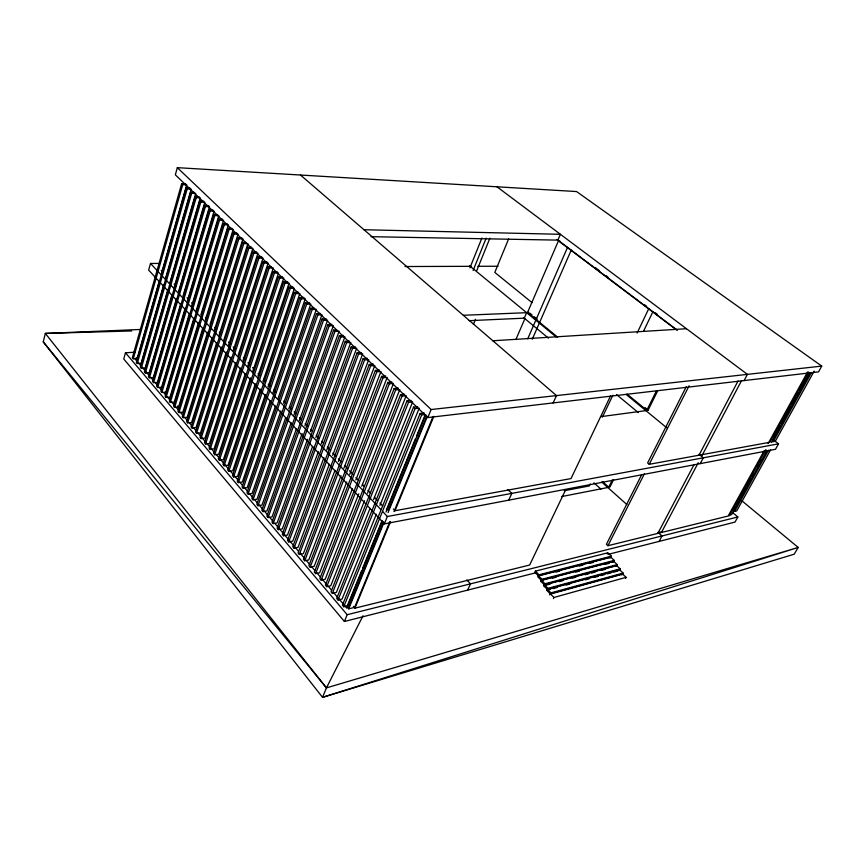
<?xml version="1.0" encoding="UTF-8"?>
<svg xmlns="http://www.w3.org/2000/svg" width="865" height="865" viewBox="0 0 865 865"><rect width="100%" height="100%" fill="white"/><g stroke="black" fill="none" stroke-linecap="round" stroke-linejoin="round"><path stroke-width="1.3" d="M741.997 500.889L798.19 547.448L794.232 554.184L322.537 697.341L43.25 341.87L45.337 333.425L141.125 329.435M134.853 352.239L125.479 352.769L123.738 358.986L344.411 621.481L535.37 572.89M159.928 263.447L150.499 263.457L148.639 270.107L231.171 358.986M177.336 167.659L175.335 174.817L427.818 417.579L818.539 371.874L821.75 366.1L576.555 191.554L177.336 167.659L431.116 409.534L821.75 366.1M185.683 183.834L181.672 183.629L132.356 357.667L133.275 358.759L137.146 358.521L159.344 280.747M133.275 358.759L182.71 184.634L181.672 183.629M161.56 272.972L186.721 184.829L182.71 184.634M190.149 188.127L186.137 187.932L136.335 362.359L137.265 363.462L141.146 363.214L163.755 284.553M137.265 363.462L187.186 188.938L186.137 187.932M165.615 278.108L191.197 189.132L187.186 188.938M194.647 192.452L190.635 192.268L140.346 367.084L141.287 368.198L145.169 367.939L167.626 290.391M141.287 368.198L191.684 193.284L190.635 192.268M169.875 282.639L195.706 193.457L191.684 193.284M199.188 196.809L195.166 196.636L144.39 371.853L145.342 372.966L149.223 372.707L171.908 294.987M145.342 372.966L196.225 197.663L195.166 196.636M174.168 287.212L200.248 197.826L196.225 197.663M203.762 201.199L199.739 201.048L148.466 376.653L149.429 377.778L153.31 377.508L176.428 298.89M149.429 377.778L200.81 202.075L199.739 201.048M178.698 291.159L204.832 202.237L200.81 202.075M183.066 295.798L209.46 206.681L208.379 205.632L204.345 205.492L152.575 381.497L153.537 382.633L157.441 382.341L180.774 303.55M153.537 382.633L205.427 206.53L204.345 205.492M213.028 210.108L208.995 209.968L156.716 386.374L157.69 387.52L161.593 387.217L185.153 308.243M157.69 387.52L210.087 211.017L208.995 209.968M187.467 300.479L214.12 211.157L210.087 211.017M217.721 214.617L213.687 214.488L160.89 391.294L161.874 392.45L165.777 392.126L189.392 313.562M161.874 392.45L214.779 215.547L213.687 214.488M191.716 305.832L218.823 215.677L214.779 215.547M222.456 219.159L218.413 219.05L165.096 396.257L166.091 397.413L169.994 397.078L193.847 318.331M166.091 397.413L219.515 220.121L218.413 219.05M196.193 310.589L223.559 220.229L219.515 220.121M227.225 223.743L223.181 223.646L169.335 401.252L170.329 402.42L174.243 402.074L198.55 322.44M170.329 402.42L224.294 224.727L223.181 223.646M200.907 314.73L228.349 224.824L224.294 224.727M232.036 228.371L227.982 228.284L173.616 406.28L174.611 407.469L178.536 407.101L202.68 328.581M174.611 407.469L229.117 229.366L227.982 228.284M205.459 319.563L233.172 229.452L229.117 229.366M236.891 233.031L232.836 232.955L177.92 411.362L178.936 412.551L182.861 412.173L207.643 332.182M178.936 412.551L233.972 234.047L232.836 232.955M210.044 324.44L238.037 234.123L233.972 234.047M241.789 237.734L237.724 237.67L182.266 416.476L183.283 417.676L187.208 417.287L212.066 337.696M183.283 417.676L238.881 238.772L237.724 237.67M214.477 329.987L242.935 238.837L238.881 238.772M245.714 242.47L242.665 242.427L186.645 421.633L187.673 422.844L191.597 422.444L216.704 342.67M187.673 422.844L243.822 243.541L242.665 242.427M219.137 334.95L247.887 243.595L243.822 243.541M251.715 247.26L247.639 247.228L191.057 426.834L192.095 428.056L196.031 427.634L221.613 346.973M192.095 428.056L248.806 248.352L247.639 247.228M223.646 340.572L252.883 248.385L248.806 248.352M256.732 252.093L252.656 252.061L195.501 432.078L196.55 433.311L200.496 432.878L226.327 352.033M196.55 433.311L253.834 253.196L252.656 252.061M228.382 345.622L257.911 253.229L253.834 253.196M261.803 256.959L257.727 256.948L199.988 437.366L201.037 438.609L204.994 438.155L231.096 357.137M201.037 438.609L258.916 258.094L257.727 256.948M233.161 350.703L262.992 258.105L258.916 258.094M266.917 261.879L262.83 261.868L204.508 442.696L205.578 443.94L209.525 443.486L235.702 362.857M205.578 443.94L264.03 263.025L262.83 261.868M238.199 355.169L268.118 263.025L264.03 263.025M271.048 266.831L267.988 266.842L209.071 448.07L210.141 449.324L214.098 448.849L240.546 368.036M210.141 449.324L269.199 268.009L267.988 266.842M243.065 360.348L273.286 267.988L269.199 268.009M277.276 271.826L273.189 271.859L213.666 453.487L214.747 454.752L218.715 454.266L245.238 373.842M214.747 454.752L274.41 273.026L273.189 271.859M247.758 366.187L278.498 273.005L274.41 273.026M282.531 276.876L278.433 276.908L218.304 458.947L219.396 460.234L223.365 459.715L250.58 377.843M219.396 460.234L279.665 278.098L278.433 276.908M252.71 371.442L283.763 278.054L279.665 278.098M287.829 281.958L283.731 282.012L222.975 464.451L224.078 465.748L228.046 465.219L255.359 383.736M224.078 465.748L284.974 283.212L283.731 282.012M257.921 376.102L289.072 283.158M293.17 287.094L289.072 287.169L227.69 470.009L228.803 471.317L232.772 470.765L260.365 389.109M228.803 471.317L290.326 288.369L289.072 287.169M262.949 381.443L294.424 288.305M298.566 292.273L294.457 292.359L232.447 475.609L233.561 476.929L237.54 476.366L265.414 394.516M233.561 476.929L295.722 293.581L294.457 292.359M268.031 386.85L299.831 293.495L295.722 293.581M304.004 297.506L299.896 297.603L237.237 481.264L238.362 482.584L242.351 482.01L270.323 400.549M238.362 482.584L301.171 298.836L299.896 297.603M272.94 392.915L305.28 298.728L301.171 298.836M309.497 302.782L305.388 302.901L242.07 486.952L243.206 488.293L247.195 487.698L275.459 406.063M243.206 488.293L306.675 304.134L305.388 302.901M278.108 398.408L310.784 304.015M314.017 308.135L310.924 308.232L246.947 492.704L248.093 494.045L252.083 493.439L280.887 410.918M248.093 494.045L312.222 309.486L310.924 308.232M283.547 403.295L316.341 309.356L312.222 309.486M320.634 313.476L316.514 313.627L251.866 498.5L253.023 499.851L257.013 499.224L285.677 417.795M253.023 499.851L317.833 314.892L316.514 313.627M288.813 408.886L321.942 314.741L317.833 314.892M326.278 318.904L322.158 319.066L256.829 504.338L257.986 505.711L261.987 505.063L291.202 422.747M257.986 505.711L323.478 320.342L322.158 319.066M293.895 415.146L327.608 320.169L323.478 320.342M331.976 324.375L327.857 324.559L261.825 510.231L263.003 511.615L267.004 510.945L296.522 428.456M263.003 511.615L329.187 325.846L327.857 324.559M299.247 420.844L333.317 325.662L329.187 325.846M336.69 329.943L333.598 330.095L266.874 516.178L268.063 517.573L272.064 516.892L302.155 433.516M268.063 517.573L334.95 331.392L333.598 330.095M304.891 425.937L339.08 331.198L334.95 331.392M343.535 335.469L339.404 335.685L271.967 522.179L273.156 523.585L277.168 522.882L307.572 439.323M273.156 523.585L340.767 337.004L339.404 335.685M310.34 431.732L344.897 336.777L340.767 337.004M349.384 341.102L345.254 341.329L277.103 528.223L278.303 529.65L282.314 528.915L312.579 446.459M278.303 529.65L346.638 342.659L345.254 341.329M315.844 437.571L350.768 342.421L346.638 342.659M355.299 346.779L351.168 347.027L282.282 534.332L283.493 535.759L287.515 535.013L318.363 451.671M283.493 535.759L352.563 348.368L355.656 348.184M321.164 444.091L356.694 348.119M361.278 352.52L357.137 352.79L287.504 540.484L288.726 541.933L292.748 541.166L323.932 457.639M288.726 541.933L358.543 354.131L361.646 353.936M326.765 450.049L362.673 353.861M367.301 358.305L363.159 358.597L292.77 546.702L294.014 548.161L298.036 547.372L329.349 464.224M294.014 548.161L364.576 359.959L368.717 359.667L332.668 455.412M373.388 364.154L369.247 364.457L298.09 552.962L299.344 554.433L303.366 553.632L335.014 470.311M299.344 554.433L370.674 365.841L374.815 365.527L338.377 461.467M379.53 370.058L375.388 370.382L303.464 559.287L304.718 560.769L308.751 559.947L341.005 475.75M304.718 560.769L376.837 371.766L379.94 371.528M343.902 468.203L380.968 371.442M385.736 376.016L381.595 376.361L308.87 565.667L310.146 567.17L314.179 566.316L346.789 481.935M310.146 567.17L383.044 377.767L386.158 377.497M349.709 474.388L387.185 377.41M391.996 382.027L387.855 382.395L314.341 572.111L315.617 573.614L319.65 572.749L352.401 488.747M315.617 573.614L389.326 383.811L393.467 383.444L355.829 479.978M398.322 388.104L394.18 388.493L319.845 578.599L321.142 580.123L325.186 579.236L358.791 493.807M321.142 580.123L395.662 389.92L398.765 389.628M361.754 486.271L399.803 389.531M404.712 394.245L400.56 394.645L325.413 585.162L326.721 586.697L330.754 585.778L364.511 500.738M326.721 586.697L402.063 396.094L405.166 395.792M367.495 493.234L406.204 395.683M411.156 400.441L407.015 400.863L331.025 591.768L332.344 593.325L336.388 592.384L370.015 508.415M332.344 593.325L408.529 402.322L412.67 401.901L373.529 499.646M417.676 406.701L413.524 407.145L336.69 598.45L338.02 600.018L342.064 599.056L376.351 514.21M469.911 267.89L481.913 238.005M338.02 600.018L415.059 408.615L419.201 408.172L379.876 505.484M473.101 270.518L486.184 238.091M476.81 270.496L489.904 238.167M424.25 413.016L420.109 413.492L342.41 605.186L343.751 606.765L347.795 605.781L382.46 520.762M343.751 606.765L421.655 414.973L424.758 414.616M333.414 592.352L346.53 607.781L361.7 570.565M362.716 568.078L381.433 522.168M415.373 438.89L386.396 509.982L388.569 509.582L426.715 416.195M416.389 436.403L425.029 415.2M386.028 512.015L425.796 414.497M383.595 521.757L348.682 607.262L346.53 607.781M347.049 606.862L348.725 608.841L383.963 522.633M388.05 512.642L427.364 416.433M344.411 621.481L347.179 614.701L737.867 516.967L732.698 512.621M384.33 523.887L387.347 516.513L778.522 443.842L775.505 449.27L384.33 523.887L367.82 506.111M427.818 417.579L431.116 409.534M389.899 521.519L354.596 607.392L348.725 608.841M393.986 511.561L432.857 416.984M353.407 606.365L354.942 608.16L390.537 521.627M393.37 508.966L395.024 510.718L433.852 416.314M473.469 324.224L475.512 319.261M508.609 238.924L494.812 272.421L532.051 302.642M363.041 615.729L326.44 687.902L322.537 697.341L798.19 547.448L326.44 687.902L43.25 341.87M515.843 339.642L524.85 318.763M557.633 337.123L527.564 312.438L558.444 240.805L559.785 240.838M527.726 338.799L567.527 247.401M532.278 339.231L571.214 250.18M467.63 590.125L470.495 583.853L466.776 579.939M508.728 500.165L511.821 493.396L507.917 489.666M553.146 402.917L556.487 395.586L300.501 175.033M637.137 333.025L648.761 308.664M565.699 489.677L529.65 565.029L354.942 608.16M610.528 395.965L571.008 478.583L395.024 510.718M602.418 417.049L612.863 395.262M643.592 331.122L652.87 311.768M611.35 556.206L539.025 574.782L538.473 575.928L610.798 557.298L611.35 556.206L607.749 552.832L535.381 571.138L534.83 572.295L541.998 579.28L614.28 560.401L610.658 557.006L538.333 575.625L537.781 576.771L541.436 580.426L613.718 561.493L614.28 560.401M620.162 568.846L619.6 569.938L547.404 589.476L543.717 585.789L544.28 584.632L616.518 565.418L620.162 568.846L547.967 588.33L540.744 581.269L541.295 580.123L613.588 561.201L617.221 564.618L616.648 565.71L544.409 584.945L544.982 583.788L617.221 564.618M541.436 580.426L541.998 579.28M590.265 483.968L589.303 485.935L564.24 490.747M549.697 594.871L550.27 593.725L622.422 573.884L626.087 577.344L553.989 597.455L546.702 590.319L547.264 589.173L619.459 569.646L623.124 573.084L622.551 574.176L550.41 594.039L550.973 592.882L623.124 573.084M547.404 589.476L547.967 588.33M553.416 598.602L553.989 597.455M602.721 481.783L608.722 487.146L612.258 479.999M627.103 394.137L646.804 410.313L656.384 390.991M613.642 479.621L610.041 486.887L608.722 487.146M646.804 410.313L648.123 410.14L657.692 390.839M641.657 474.723L606.408 544.301L607.911 545.707L729.368 515.724L765.806 449.735M686.205 386.817L647.636 462.926L649.237 464.3L769.926 442.264L808.721 372.026M607.911 545.707L644.468 473.696M649.237 464.3L689.113 385.768M607.198 553.924L607.749 552.832M610.106 558.098L610.658 557.006M613.026 562.293L613.588 561.201M615.956 566.51L616.518 565.418M618.897 570.738L619.459 569.646M621.849 574.976L622.422 573.884M625.514 578.436L626.087 577.344M694.076 464.559L658.276 532.602L661.855 531.726L698.26 462.699M699.104 455.012L738.04 381M702.023 455.563L741.565 380.589M659.141 541.393L662.017 535.943L657.984 532.343M700.228 463.629L703.299 457.812L699.125 454.385M744.116 380.578L747.403 374.361L496.953 186.786M764.184 450.676L728.535 515.302L731.671 514.534L766.931 450.752M768.077 443.626L807.618 371.95M733.985 509.171L735.293 506.814M736.591 504.468L737.888 502.111M739.186 499.765L740.494 497.407M741.792 495.061L745.695 488.001M746.992 485.643L750.896 478.583M752.193 476.237L753.491 473.879M757.394 466.819L758.692 464.473M759.989 462.115L761.287 459.769M765.19 452.709L766.487 450.351M773.645 437.409L777.538 430.359M778.846 428.002L780.144 425.645M781.441 423.299L785.344 416.238M786.642 413.892L790.545 406.831M791.843 404.474L795.746 397.413M797.043 395.067L798.341 392.71M799.638 390.364L803.542 383.303M804.839 380.946L808.743 373.885M771.504 442.48L810.029 372.793M733.336 510.35L734.612 511.42L768.477 450.222M773.04 441.983L811.457 372.555M770.574 449.832L736.731 510.901L734.612 511.42M775.137 441.604L814.181 371.139M737.867 516.967L735.023 522.082L608.333 554.324M546.702 590.319L550.572 589.27M553.146 588.578L557.017 587.519M566.034 585.075L569.905 584.026M585.378 579.831L589.249 578.782M594.396 577.377L598.266 576.328M600.851 575.636L604.711 574.587M607.295 573.884L611.166 572.835M613.739 572.133L617.61 571.084M543.717 585.789L550.162 584.07M559.19 581.658L563.061 580.62M572.089 578.209L575.96 577.182M585 574.771L588.86 573.744M591.444 573.052L595.315 572.014M601.759 570.295L605.63 569.267M540.744 581.269L543.317 580.599M552.357 578.22L556.227 577.204M575.593 572.122L579.463 571.105M605.284 564.326L609.155 563.31M555.86 572.1L559.731 571.105M579.107 566.099L582.978 565.105M589.443 563.439L593.314 562.434M561.558 496.586L607.792 487.514M600.515 416.703L645.874 410.637M492.855 340.767L686.453 328.722M469.144 320.677L524.277 318.169L526.634 312.687L463.402 315.282M527.564 312.438L528.915 312.384M306.675 304.134L309.757 304.048M131.685 330.949L45.337 333.425L326.44 687.902M290.326 288.369L293.397 288.315M284.974 283.212L288.045 283.169M404.971 266.528L471.068 266.323M477.815 266.301L498.045 266.236M370.977 236.686L557.882 240.124L560.39 234.307L363.981 229.733M205.427 206.53L209.46 206.681M595.163 267.501L599.456 270.734M605.889 275.578L608.03 277.2M644.479 304.664L646.62 306.286M655.205 312.752L657.346 314.363M557.038 239.486L677.457 330.311M558.444 240.805L676.408 329.803M773.213 439.712L778.522 443.842M529.953 313.238L532.018 314.936M534.094 316.633L537.208 319.185M645.009 407.588L648.123 410.14M469.522 265.76L556.152 336.928M626.076 394.375L666.774 427.807M523.509 317.542L548.464 338.161M616.475 394.516L638.338 412.594M601.618 481.989L626.876 504.555M593.952 482.832L600.97 489.136M351.168 347.027L352.563 348.368M357.137 352.79L358.543 354.131M363.159 358.597L364.576 359.959M369.247 364.457L370.674 365.841M375.388 370.382L376.837 371.766M381.595 376.361L383.044 377.767M387.855 382.395L389.326 383.811M394.18 388.493L395.662 389.92M400.56 394.645L402.063 396.094M407.015 400.863L408.529 402.322M413.524 407.145L415.059 408.615M420.109 413.492L421.655 414.973M535.381 571.138L539.025 574.782M541.295 580.123L544.982 583.788M547.264 589.173L550.973 592.882M161.204 270.334L163.053 272.291M174.125 284.077L175.973 286.045M187.045 297.83L188.894 299.798M191.662 302.739L193.511 304.707M205.502 317.477L207.351 319.445M214.736 327.294L216.585 329.262M219.353 332.203L221.191 334.171M228.576 342.032L230.425 343.989M233.193 346.941L235.042 348.909M243.346 357.742L245.195 359.71M247.963 362.651L249.801 364.619M252.569 367.56L254.418 369.528M258.116 373.453L259.954 375.421M263.652 379.346L265.49 381.314M268.258 384.265L270.107 386.223M273.805 390.158L275.643 392.115M283.958 400.96L285.796 402.928M289.494 406.853L291.332 408.821M294.1 411.762L295.949 413.73M299.647 417.654L301.485 419.622M305.183 423.547L307.951 426.499M310.719 429.44L312.568 431.408M316.255 435.333L319.023 438.285M321.791 441.226L323.64 443.194M327.327 447.118L330.095 450.07M332.863 453.011L335.642 455.963M338.41 458.904L341.178 461.856M344.865 465.781L347.633 468.722M349.482 470.69L353.169 474.615M355.937 477.567L358.705 480.507M362.403 484.443L364.252 486.4M367.939 490.336L370.707 493.277M374.394 497.213L377.172 500.154M379.94 503.106L382.708 506.047M150.499 263.457L380.892 509.626M382.741 511.593L387.347 516.513M233.009 360.954L245.844 374.783M247.682 376.762L365.992 504.144M136.216 357.44L137.146 358.521M177.53 405.923L178.536 407.101M134.853 358.737L148.856 375.205M150.597 377.259L153.224 380.351M154.976 382.406L157.592 385.487M159.344 387.552L161.971 390.634M163.723 392.699L165.475 394.754M167.215 396.808L169.843 399.9M171.594 401.955L174.222 405.047M175.963 407.101L178.59 410.194M180.342 412.248L182.969 415.341M184.71 417.395L187.337 420.487M189.089 422.542L191.706 425.623M193.457 427.688L196.085 430.77M197.836 432.835L214.455 452.384M216.207 454.449L228.447 468.852M230.198 470.906L232.826 473.998M234.566 476.053L238.07 480.172M239.821 482.227L242.449 485.319M244.19 487.373L247.693 491.493M249.444 493.547L252.937 497.667M254.688 499.721L257.316 502.814M259.067 504.868L262.56 508.988M264.312 511.042L267.815 515.162M269.556 517.216L273.059 521.336M274.81 523.401L298.425 551.178M300.177 553.243L304.545 558.39M306.296 560.444L309.8 564.564M311.541 566.618L315.044 570.738M316.795 572.792L320.288 576.912M322.039 578.966L326.419 584.113M328.159 586.167L331.663 590.287M125.479 352.769L347.179 614.701"/></g></svg>
